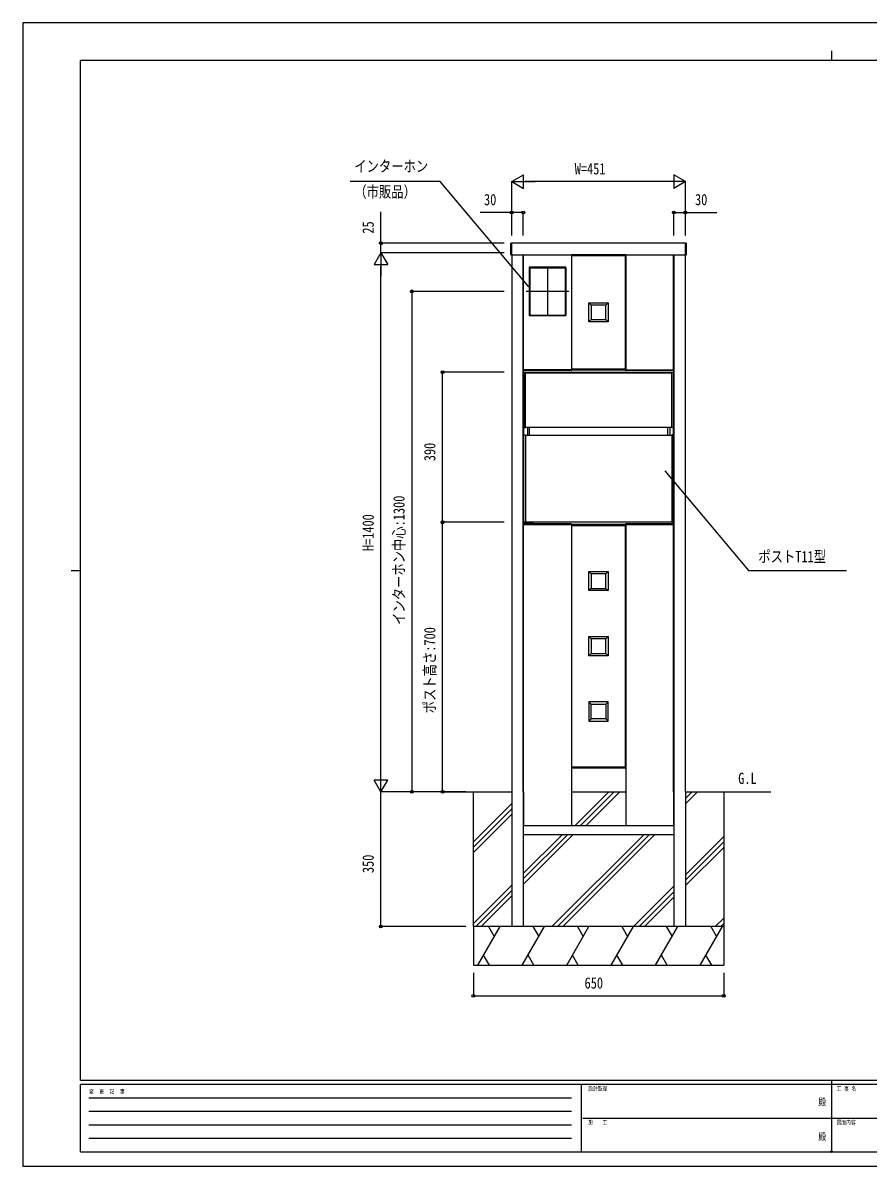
# Model space of a CAD drawing. Units: millimetres, scale not verified. Extents: x -2102 to 2103, y -1485 to 1485.
# Drawn here: x -2102 to 93, y -1485 to 1485 of the extents above; entities that cross this region are included whole.
import ezdxf
from ezdxf.enums import TextEntityAlignment as Align

# ---------------------------------------------------------------- set-up
doc = ezdxf.new("R2010")
doc.units = ezdxf.units.MM
doc.header["$LTSCALE"] = 8
doc.header["$PDMODE"] = 32
doc.header["$PDSIZE"] = 4
for name, color, linetype in [('0-1_USER1', 3, 'Continuous'), ('0-3_YKK_13', 4, 'Continuous'), ('0-4_YKK_A1', 4, 'Continuous'), ('0-5_YKK_D', 6, 'Continuous'), ('0-6_YKK_ZWAK', 7, 'Continuous')]:
    doc.layers.add(name, color=color, linetype=linetype)
doc.styles.add('ＭＳ ゴシック', font='')
doc.styles.get('ＭＳ ゴシック').set_extended_font_data('MS Gothic')

msp = doc.modelspace()

# ---------------------------------------------------------------- linework, layer by layer
at = {"layer": '0-3_YKK_13'}
for p, q in [((-835.39, 911.092), (-835.39, 912.037)), ((-835.39, 910.594), (-835.39, 911.092)), ((-835.39, 883.163), (-835.39, 910.594)), ((-833.39, 913.1), (-834.451, 913.035)), ((-833.39, 913.1), (-833.39, 912.153)), ((-833.39, 912.6), (-833.39, 882.6)), ((-381.39, 913.1), (-380.329, 913.035)), ((-381.39, 913.1), (-381.39, 912.153)), ((-381.39, 912.153), (-381.39, 910.656)), ((-381.39, 910.656), (-381.39, 882.899)), ((-379.39, 911.092), (-379.39, 912.037)), ((-379.39, 910.594), (-379.39, 911.092)), ((-379.39, 883.163), (-379.39, 910.594)), ((-833.39, 882.1), (-834.451, 882.165)), ((-833.39, 882.899), (-833.39, 882.1)), ((-381.39, 882.899), (-381.39, 882.1)), ((-381.39, 882.1), (-380.329, 882.165)), ((-802.39, 566.6), (-802.39, 576.6)), ((-802.39, 566.6), (-801.59, 566.6)), ((-801.59, 188.6), (-801.59, 566.6)), ((-801.39, 577.6), (-413.39, 577.6)), ((-801.39, 576.579), (-801.39, 574.6)), ((-801.39, 574.6), (-801.39, 436)), ((-798.39, 577.3), (-800.934, 577.077)), ((-798.39, 577.3), (-797.39, 576.8)), ((-797.39, 574.6), (-797.39, 576.8)), ((-797.39, 576.1), (-417.39, 576.1)), ((-797.39, 433.8), (-797.39, 574.6)), ((-416.39, 577.3), (-417.39, 576.8)), ((-417.39, 433.8), (-417.39, 576.8)), ((-416.39, 577.3), (-413.847, 577.077)), ((-413.39, 576.579), (-413.39, 574.6)), ((-413.39, 574.6), (-413.39, 436)), ((-412.39, 566.6), (-413.19, 566.6)), ((-413.19, 188.6), (-413.19, 566.6)), ((-412.39, 566.6), (-412.39, 576.6)), ((-801.39, 436), (-801.39, 434.021)), ((-797.39, 434.6), (-417.39, 434.6)), ((-792.09, 434.6), (-792.09, 413.6)), ((-787.09, 413.6), (-787.09, 434.6)), ((-427.69, 413.6), (-427.69, 434.6)), ((-422.69, 434.6), (-422.69, 413.6)), ((-416.39, 433.3), (-417.39, 433.8)), ((-413.847, 433.523), (-416.39, 433.3)), ((-413.39, 436), (-413.39, 434.021)), ((-801.39, 189.6), (-801.39, 414.08)), ((-800.934, 414.577), (-798.386, 414.8)), ((-798.386, 414.8), (-797.39, 414.387)), ((-797.39, 414.387), (-797.39, 188.6)), ((-797.39, 413.6), (-417.39, 413.6)), ((-416.394, 414.8), (-417.39, 414.387)), ((-417.39, 414.387), (-417.39, 188.6)), ((-413.847, 414.577), (-416.394, 414.8)), ((-413.39, 413.581), (-413.39, 414.079)), ((-413.39, 189.6), (-413.39, 413.6)), ((-800.79, 188.4), (-776.39, 188.4)), ((-413.99, 188.4), (-800.79, 188.4)), ((-800.59, 187.6), (-776.39, 187.6)), ((-800.39, 188.6), (-414.39, 188.6)), ((-776.39, 187.6), (-776.39, 188.4)), ((-413.99, 188.4), (-438.39, 188.4)), ((-438.39, 187.6), (-438.39, 188.4)), ((-414.19, 187.6), (-438.39, 187.6))]:
    msp.add_line(p, q, dxfattribs=at)
msp.add_lwpolyline([(-800.934, 433.523), (-798.39, 433.3), (-797.39, 433.8)], dxfattribs=at)
for centre, radius, start, end in [((-834.39, 912.037), 1, 93.5, 180), ((-380.39, 912.037), 1, 0, 86.5), ((-834.39, 883.163), 1, 180, 266.5), ((-380.39, 883.163), 1, 273.5, 0), ((-801.39, 576.6), 1, 90, 180), ((-800.89, 576.579), 0.5, 95, 180), ((-413.89, 576.579), 0.5, 0, 85), ((-413.39, 576.6), 1, 0, 90), ((-800.89, 434.021), 0.5, 180, 265), ((-413.89, 434.021), 0.5, 275, 0), ((-800.89, 414.079), 0.5, 95, 180), ((-413.89, 414.079), 0.5, 0, 85), ((-800.59, 188.6), 1, 180, 270), ((-800.39, 189.6), 1, 180, 270), ((-414.39, 189.6), 1, 270, 0), ((-414.19, 188.6), 1, 270, 0)]:
    msp.add_arc(centre, radius, start, end, dxfattribs=at)
at = {"layer": '0-4_YKK_A1'}
for p, q in [((-832.89, 882.6), (-832.89, -512.4)), ((-802.89, -512.4), (-802.89, 882.6)), ((-801.89, 583.6), (-801.89, 882.6)), ((-677.89, 882.6), (-677.89, 583.6)), ((-536.89, 882.6), (-536.89, 583.6)), ((-412.89, 583.6), (-412.89, 882.6)), ((-411.89, 882.6), (-411.89, -512.4)), ((-381.89, -512.4), (-381.89, 882.6)), ((-787.14, 850.3), (-692.64, 850.3)), ((-787.09, 849.1), (-787.09, 726.1)), ((-739.89, 851.6), (-739.89, 723.6)), ((-692.69, 849.1), (-692.69, 726.1)), ((-684.69, 787.6), (-795.09, 787.6)), ((-632.39, 758.1), (-626.39, 752.1)), ((-588.39, 752.1), (-582.39, 758.1)), ((-787.14, 724.9), (-692.64, 724.9)), ((-626.39, 714.1), (-632.39, 708.1)), ((-588.39, 714.1), (-582.39, 708.1)), ((-677.89, 583.6), (-801.89, 583.6)), ((-678.453, 581.6), (-801.327, 581.6)), ((-678.388, 583.6), (-677.39, 583.6)), ((-677.39, 583.6), (-677.455, 582.539)), ((-536.89, 583.6), (-412.89, 583.6)), ((-413.453, 581.6), (-536.327, 581.6)), ((-413.388, 583.6), (-412.39, 583.6)), ((-412.39, 583.6), (-412.455, 582.539)), ((-801.89, 181.6), (-677.89, 181.6)), ((-801.89, -512.4), (-801.89, 181.6)), ((-678.453, 183.6), (-801.327, 183.6)), ((-678.388, 181.6), (-677.39, 181.6)), ((-677.89, 181.6), (-677.89, -512.4)), ((-677.39, 181.6), (-677.455, 182.661)), ((-412.89, 181.6), (-536.89, 181.6)), ((-536.89, 181.6), (-536.89, -512.4)), ((-413.453, 183.6), (-536.327, 183.6)), ((-413.388, 181.6), (-412.39, 181.6)), ((-412.89, -512.4), (-412.89, 181.6)), ((-412.39, 181.6), (-412.455, 182.661)), ((-632.39, 60.1), (-626.39, 54.1)), ((-588.39, 54.1), (-582.39, 60.1)), ((-626.39, 16.1), (-632.39, 10.1)), ((-588.39, 16.1), (-582.39, 10.1)), ((-632.39, -109.4), (-626.39, -115.4)), ((-588.39, -115.4), (-582.39, -109.4)), ((-626.39, -153.4), (-632.39, -159.4)), ((-588.39, -153.4), (-582.39, -159.4)), ((-626.39, -284.9), (-632.39, -278.9)), ((-588.39, -284.9), (-582.39, -278.9)), ((-632.39, -328.9), (-626.39, -322.9)), ((-588.39, -322.9), (-582.39, -328.9)), ((-1016.14, -512.4), (-832.89, -512.4)), ((-832.89, -512.4), (-832.89, -862.4)), ((-802.889, -512.4), (-802.889, -862.4)), ((-802.889, -512.4), (-801.89, -512.4)), ((-801.89, -512.4), (-801.89, -600.9)), ((-677.89, -512.4), (-536.89, -512.4)), ((-669.124, -600.9), (-580.624, -512.4)), ((-654.982, -600.9), (-566.482, -512.4)), ((-640.84, -600.9), (-552.34, -512.4)), ((-536.89, -512.4), (-536.89, -600.9)), ((-412.89, -512.4), (-411.891, -512.4)), ((-411.891, -512.4), (-411.891, -862.4)), ((-381.89, -512.4), (-381.89, -862.4)), ((-381.89, -515.799), (-378.491, -512.4)), ((-381.89, -529.941), (-364.349, -512.4)), ((-381.89, -544.083), (-350.207, -512.4)), ((-381.89, -512.4), (-160.192, -512.4)), ((-932.39, -642.035), (-832.89, -542.535)), ((-932.39, -656.177), (-832.89, -556.677)), ((-932.39, -670.319), (-832.89, -570.819)), ((-411.89, -600.9), (-802.89, -600.9)), ((-411.89, -623.9), (-802.89, -623.9)), ((-802.889, -724.666), (-702.123, -623.9)), ((-802.889, -738.808), (-687.981, -623.9)), ((-802.889, -752.95), (-673.839, -623.9)), ((-728.491, -862.4), (-489.991, -623.9)), ((-714.349, -862.4), (-475.849, -623.9)), ((-700.207, -862.4), (-461.707, -623.9)), ((-381.89, -727.931), (-282.39, -628.431)), ((-381.89, -742.073), (-282.39, -642.573)), ((-381.89, -756.215), (-282.39, -656.715)), ((-932.39, -854.167), (-832.89, -754.667)), ((-926.481, -862.4), (-832.89, -768.809)), ((-516.359, -862.4), (-411.891, -757.932)), ((-502.217, -862.4), (-411.891, -772.074)), ((-912.339, -862.4), (-832.89, -782.951)), ((-488.075, -862.4), (-411.891, -786.216)), ((-304.227, -862.4), (-282.39, -840.563)), ((-290.085, -862.4), (-282.39, -854.705)), ((-282.39, -862.4), (-932.39, -862.4)), ((-932.39, -862.4), (-932.39, -962.4)), ((-921.011, -962.4), (-863.276, -862.4)), ((-893.276, -862.4), (-878.276, -888.381)), ((-805.541, -962.4), (-747.806, -862.4)), ((-777.806, -862.4), (-762.806, -888.381)), ((-690.071, -962.4), (-632.336, -862.4)), ((-662.336, -862.4), (-647.336, -888.381)), ((-574.601, -962.4), (-516.866, -862.4)), ((-546.866, -862.4), (-531.866, -888.381)), ((-459.131, -962.4), (-401.396, -862.4)), ((-431.396, -862.4), (-416.396, -888.381)), ((-343.661, -962.4), (-285.926, -862.4)), ((-315.926, -862.4), (-300.926, -888.381)), ((-282.39, -862.4), (-282.39, -962.4)), ((-891.011, -962.4), (-906.011, -936.419)), ((-775.541, -962.4), (-790.541, -936.419)), ((-660.071, -962.4), (-675.071, -936.419)), ((-544.601, -962.4), (-559.601, -936.419)), ((-429.131, -962.4), (-444.131, -936.419)), ((-313.661, -962.4), (-328.661, -936.419)), ((-932.39, -962.4), (-282.39, -962.4))]:
    msp.add_line(p, q, dxfattribs=at)
for points in [[(-381.39, 882.6), (-381.39, 912.6), (-833.39, 912.6), (-833.39, 882.6)], [(-536.89, 882.6), (-677.89, 882.6), (-677.89, 880.6), (-536.89, 880.6)], [(-537.39, 880.6), (-677.39, 880.6), (-677.39, 585.6), (-537.39, 585.6)], [(-787.39, 724.6), (-692.39, 724.6), (-692.39, 850.6), (-787.39, 850.6)], [(-632.39, 758.1), (-582.39, 758.1), (-582.39, 708.1), (-632.39, 708.1)], [(-626.39, 714.1), (-588.39, 714.1), (-588.39, 752.1), (-626.39, 752.1)], [(-536.89, 585.6), (-677.89, 585.6), (-677.89, 583.6), (-536.89, 583.6)], [(-536.89, 181.6), (-677.89, 181.6), (-677.89, 179.6), (-536.89, 179.6)], [(-537.39, 179.6), (-677.39, 179.6), (-677.39, -448.4), (-537.39, -448.4)], [(-632.39, 60.1), (-582.39, 60.1), (-582.39, 10.1), (-632.39, 10.1)], [(-626.39, 16.1), (-588.39, 16.1), (-588.39, 54.1), (-626.39, 54.1)], [(-632.39, -109.4), (-582.39, -109.4), (-582.39, -159.4), (-632.39, -159.4)], [(-626.39, -153.4), (-588.39, -153.4), (-588.39, -115.4), (-626.39, -115.4)], [(-632.39, -328.9), (-582.39, -328.9), (-582.39, -278.9), (-632.39, -278.9)], [(-626.39, -284.9), (-588.39, -284.9), (-588.39, -322.9), (-626.39, -322.9)], [(-536.89, -448.4), (-677.89, -448.4), (-677.89, -450.4), (-536.89, -450.4)]]:
    msp.add_lwpolyline(points, close=True, dxfattribs=at)
for points in [[(-787.393, 849.1), (-785.89, 849.1), (-785.89, 726.1), (-787.393, 726.1)], [(-787.14, 850.602), (-787.14, 849.1), (-692.64, 849.1), (-692.64, 850.602)], [(-692.387, 849.1), (-693.89, 849.1), (-693.89, 726.1), (-692.387, 726.1)], [(-787.14, 724.597), (-787.14, 726.1), (-692.64, 726.1), (-692.64, 724.597)], [(-802.325, 582.539), (-802.39, 583.6), (-801.392, 583.6), (-678.388, 583.6)], [(-537.325, 582.539), (-537.39, 583.6), (-536.392, 583.6), (-413.388, 583.6)], [(-802.325, 182.661), (-802.39, 181.6), (-801.392, 181.6), (-678.388, 181.6)], [(-537.325, 182.661), (-537.39, 181.6), (-536.392, 181.6), (-413.388, 181.6)], [(-282.39, -512.4), (-282.39, -862.4), (-932.39, -862.4), (-932.39, -512.4)], [(-677.89, -512.4), (-677.89, -600.9), (-801.89, -600.9)], [(-412.89, -512.4), (-412.89, -600.9), (-536.89, -600.9)]]:
    msp.add_lwpolyline(points, dxfattribs=at)
for centre, start, end in [((-801.327, 582.6), 183.5, 270), ((-678.453, 582.6), 270, 356.5), ((-536.327, 582.6), 183.5, 270), ((-413.453, 582.6), 270, 356.5), ((-801.327, 182.6), 90, 176.5), ((-678.453, 182.6), 3.5, 90), ((-536.327, 182.6), 90, 176.5), ((-413.453, 182.6), 3.5, 90)]:
    msp.add_arc(centre, 1, start, end, dxfattribs=at)
at = {"layer": '0-5_YKK_D'}
for p, q in [((-832.89, 1072.6), (-802.579, 1090.1)), ((-832.89, 932.6), (-832.89, 1073.6)), ((-832.89, 1072.6), (-802.579, 1055.1)), ((-832.89, 1072.6), (-772.268, 1072.6)), ((-802.579, 1055.1), (-802.579, 1090.1)), ((-416.89, 1072.6), (-797.89, 1072.6)), ((-381.89, 1072.6), (-442.512, 1072.6)), ((-381.89, 1072.6), (-412.201, 1090.1)), ((-412.201, 1090.1), (-412.201, 1055.1)), ((-381.89, 1072.6), (-412.201, 1055.1)), ((-381.89, 932.6), (-381.89, 1073.6)), ((-832.89, 932.6), (-832.89, 993.6)), ((-802.89, 932.6), (-802.89, 993.6)), ((-411.89, 932.6), (-411.89, 993.6)), ((-381.89, 932.6), (-381.89, 993.6)), ((-852.89, 912.6), (-1173.39, 912.6)), ((-1172.39, 887.6), (-1189.89, 857.289)), ((-852.89, 887.6), (-1173.39, 887.6)), ((-852.89, 887.6), (-1173.39, 887.6)), ((-1172.39, 887.6), (-1154.89, 857.289)), ((-1172.39, 887.6), (-1172.39, 826.978)), ((-1189.89, 857.289), (-1154.89, 857.289)), ((-1172.39, -477.4), (-1172.39, 852.6)), ((-852.89, 787.6), (-1093.39, 787.6)), ((-1092.39, 787.6), (-1092.39, -512.4)), ((-852.89, 577.599), (-1013.39, 577.599)), ((-1012.39, 187.599), (-1012.39, 577.599)), ((-852.89, 187.599), (-1013.39, 187.599)), ((-852.89, 187.599), (-1013.39, 187.599)), ((-1012.39, -512.4), (-1012.39, 187.599)), ((-1172.39, -512.4), (-1172.39, -451.778)), ((-1172.39, -512.4), (-1189.89, -482.089)), ((-1154.89, -482.089), (-1189.89, -482.089)), ((-1172.39, -512.4), (-1154.89, -482.089)), ((-952.39, -512.4), (-1173.39, -512.4)), ((-952.39, -512.4), (-1173.39, -512.4)), ((-1172.39, -862.4), (-1172.39, -512.4)), ((-952.39, -512.4), (-1093.39, -512.4)), ((-952.39, -512.4), (-1013.39, -512.4)), ((-952.39, -862.4), (-1173.39, -862.4)), ((-932.39, -982.4), (-932.39, -1043.4)), ((-282.39, -982.4), (-282.39, -1043.4)), ((-932.39, -1042.4), (-282.39, -1042.4))]:
    msp.add_line(p, q, dxfattribs=at)
for points in [[(-788.37, 799.707), (-1018.597, 1072.6), (-1252.313, 1072.6)], [(-1172.39, 887.6), (-1172.39, 912.6), (-1172.39, 994.533)], [(-802.89, 992.6), (-832.89, 992.6), (-914.823, 992.6)], [(-411.89, 992.6), (-381.89, 992.6), (-299.957, 992.6)], [(-435.386, 321.588), (-218.194, 62.749), (-197.982, 62.749), (36.384, 62.749)]]:
    msp.add_lwpolyline(points, dxfattribs=at)
for centre in [(-832.89, 992.6), (-802.89, 992.6), (-411.89, 992.6), (-381.89, 992.6), (-1172.39, 912.6), (-1092.39, 787.6), (-1012.39, 577.599), (-1012.39, 187.599), (-1012.39, 187.599), (-1092.39, -512.4), (-1012.39, -512.4), (-1172.39, -862.4), (-932.39, -1042.4), (-282.39, -1042.4)]:
    msp.add_circle(centre, 3.75, dxfattribs=at)
at = {"layer": '0-6_YKK_ZWAK'}
for p, q in [((-2.39, 1412.6), (-2.39, 1387.6)), ((1947.61, 1387.6), (-1952.39, 1387.6)), ((-1952.39, -1262.4), (-1952.39, 1387.6)), ((-1977.39, 62.6), (-1952.39, 62.6)), ((1947.61, -1262.4), (-1952.39, -1262.4)), ((-652.39, -1272.4), (-1952.39, -1272.4)), ((-1952.39, -1447.4), (-1952.39, -1272.4)), ((-652.39, -1272.4), (-652.39, -1447.4)), ((-2.39, -1272.4), (-652.39, -1272.4)), ((-2.39, -1262.4), (-2.39, -1447.4)), ((647.61, -1272.4), (-2.39, -1272.4)), ((-1931.14, -1307.4), (-677.39, -1307.4)), ((-1931.14, -1342.4), (-677.39, -1342.4)), ((-648.64, -1359.9), (-2.39, -1359.9)), ((-2.39, -1359.9), (647.61, -1359.9)), ((-1931.14, -1377.4), (-677.39, -1377.4)), ((-1931.14, -1412.4), (-677.39, -1412.4)), ((-1952.39, -1447.4), (-652.39, -1447.4)), ((-652.39, -1447.4), (-2.39, -1447.4)), ((-2.39, -1447.4), (647.61, -1447.4))]:
    msp.add_line(p, q, dxfattribs=at)
msp.add_lwpolyline([(-2102.4, -1484.9), (2102.6, -1484.9), (2102.6, 1485.1), (-2102.4, 1485.1)], close=True, dxfattribs=at)
msp.add_point((-2.39, -1447.4), dxfattribs=at)

# ---------------------------------------------------------------- texts
at = {"layer": '0-1_USER1', "style": 'ＭＳ ゴシック', "width": 0.8}
msp.add_text('G.L', height=29.33, dxfattribs=at).set_placement((-244.693, -500.9), align=Align.BOTTOM_LEFT)
at = {"layer": '0-5_YKK_D', "style": 'ＭＳ ゴシック', "width": 0.8}
for s, p in [('インターホン', (-1241.785, 1089.399)), ('W=451', (-669.257, 1082.6)), ('（市販品）', (-1241.785, 1022.732)), ('30', (-904.823, 1002.6)), ('30', (-356.89, 1002.6)), ('ポストT11型', (-192.468, 75.249)), ('650', (-643.657, -1032.4))]:
    msp.add_text(s, height=29.33, dxfattribs=at).set_placement(p, align=Align.BOTTOM_LEFT)
for s, p in [('25', (-1182.39, 937.6)), ('390', (-1022.39, 346.332)), ('インターホン中心:1300', (-1102.39, -78.934)), ('H=1400', (-1182.39, 112.933)), ('ポスト高さ:700', (-1022.39, -308.534)), ('350', (-1182.39, -723.667))]:
    msp.add_text(s, height=29.33, rotation=90, dxfattribs=at).set_placement(p, align=Align.BOTTOM_LEFT)
at = {"layer": '0-6_YKK_ZWAK', "style": 'ＭＳ ゴシック', "width": 0.8}
for s, height, p in [('設計監理', 11, (-634.057, -1292.4)), ('工 事 名', 11, (10.735, -1292.4)), ('変  更  記  事', 11, (-1930.555, -1299.9)), ('殿', 18.33, (-36.733, -1332.817)), ('施\u3000\u3000工', 11, (-634.057, -1379.9)), ('図面内容', 11, (10.735, -1379.9)), ('殿', 18.33, (-36.733, -1422.817))]:
    msp.add_text(s, height=height, dxfattribs=at).set_placement(p, align=Align.BOTTOM_LEFT)

doc.saveas('drawing.dxf')
